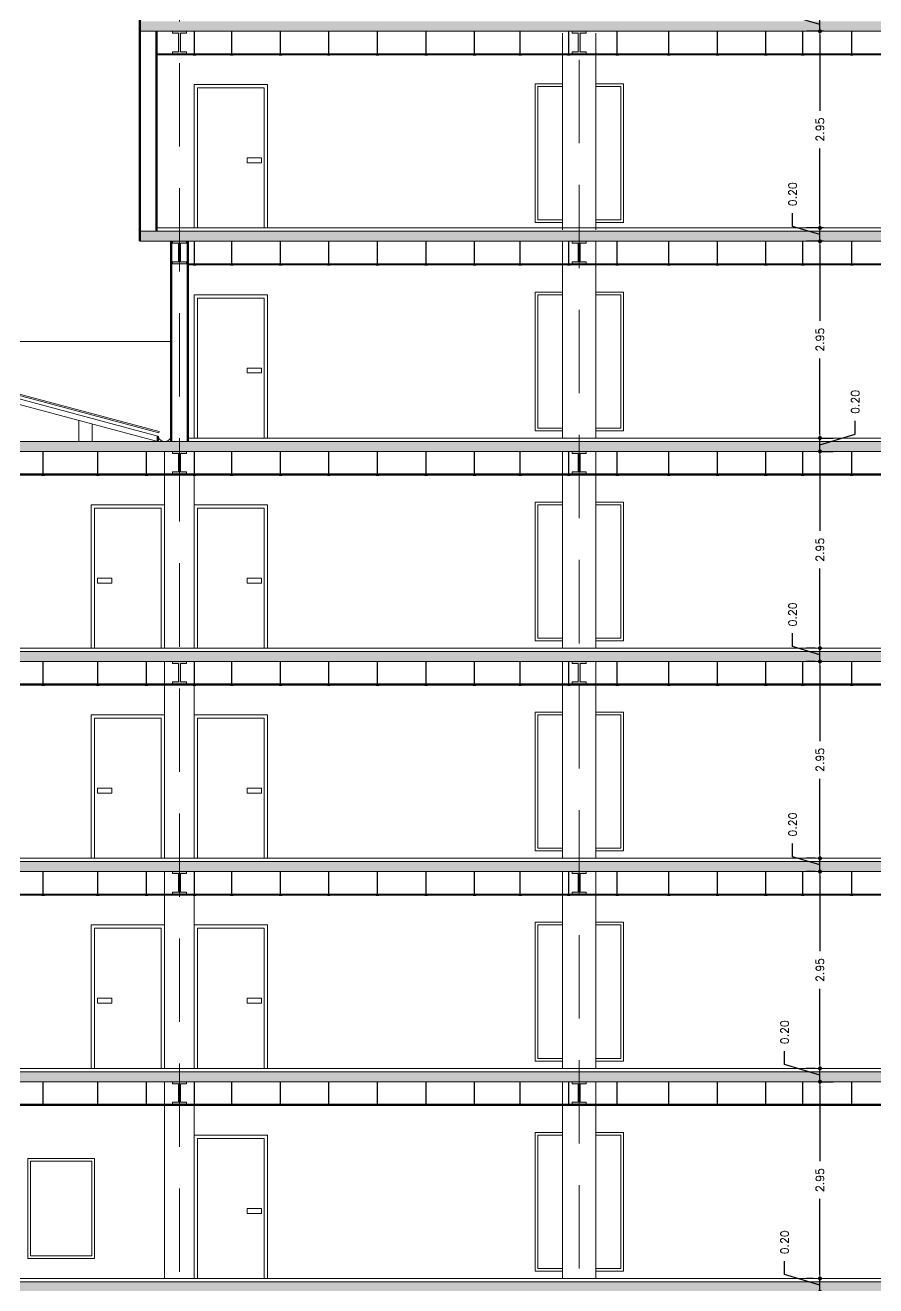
# Model space of a CAD drawing. Header units: millimetres. Extents: x 1135 to 1350, y 205 to 283.
# Drawn here: x 1184.68 to 1197.44, y 241.34 to 260.24 of the extents above; entities that cross this region are included whole.
import ezdxf

# ---------------------------------------------------------------- set-up
doc = ezdxf.new("R2010")
doc.units = ezdxf.units.MM
doc.header["$LTSCALE"] = 10
doc.header["$PDMODE"] = 1
doc.linetypes.add('DASHED2', pattern=[0.375, 0.25, -0.125])
doc.layers.get('0').update_dxf_attribs({"color": 90})
doc.layers.add('CIEL', color=8, linetype='Continuous')
doc.layers.add('FONDO', color=8, linetype='Continuous')
for name, color, linetype, lineweight in [('cinza 03', 252, 'Continuous', 13), ('COTA', 90, 'Continuous', 9), ('HACHT', 90, 'Continuous', 9), ('linha estutura', 252, 'Continuous', 13), ('PAREDES 2', 50, 'Continuous', 50), ('pn 02', 16, 'Continuous', 20), ('PN-01', 90, 'Continuous', 13)]:
    doc.layers.add(name, color=color, linetype=linetype, lineweight=lineweight)
doc.styles.get("Standard").update_dxf_attribs({"font": 'simplex.shx'})
doc.dimstyles.new('1-100', dxfattribs={"dimtxt": 0.12, "dimasz": 0.06, "dimexe": 0.2, "dimexo": 0.1, "dimgap": 0.1, "dimtad": 0, "dimzin": 0, "dimdsep": 46, "dimtxsty": 'Standard', "dimblk": 'DOT', "dimcen": 0.09, "dimclrd": 90, "dimclre": 90, "dimclrt": 16, "dimadec": 0, "dimazin": 0, "dimtfac": 1, "dimtofl": 0, "dimtmove": 0, "dimatfit": 3, "dimldrblk": 'DOT', "dimfxl": 0, "dimtolj": 1, "dimtzin": 0, "dimarcsym": 0})

# ---------------------------------------------------------------- blocks, each defined once
blk = doc.blocks.new('_DOT')
at = {"color": 0, "linetype": 'ByBlock'}
blk.add_line((-0.5, 0), (-1, 0), dxfattribs=at)
at = {"color": 0, "linetype": 'ByBlock', "const_width": 0.5}
blk.add_lwpolyline([(-0.25, 0, 1), (0.25, 0, 1)], format="xyb", close=True, dxfattribs=at)
blk = doc.blocks.new('*D38')
at = {"layer": 'COTA', "color": 90, "lineweight": -2}
for p, q in [((1196.074, 241.509), (1196.074, 241.709)), ((1196.604, 241.51), (1196.604, 241.57)), ((1196.604, 241.35), (1196.074, 241.509)), ((1196.504, 241.45), (1196.404, 241.45)), ((1196.604, 241.25), (1196.604, 241.45)), ((1196.504, 241.25), (1196.404, 241.25)), ((1196.604, 241.19), (1196.604, 241.13))]:
    blk.add_line(p, q, dxfattribs=at)
at = {"layer": 'Defpoints', "color": 0}
for p in [(1196.604, 241.45), (1196.604, 241.45), (1196.604, 241.25)]:
    blk.add_point(p, dxfattribs=at)
at = {"layer": 'COTA', "color": 90, "lineweight": -2, "xscale": 0.06, "yscale": 0.06, "zscale": 0.06}
for p, rotation in [((1196.604, 241.45), 270), ((1196.604, 241.25), 90)]:
    blk.add_blockref('_DOT', p, dxfattribs=dict(at, rotation=rotation))
at = {"layer": 'COTA', "color": 16, "insert": (1196.074, 241.992), "char_height": 0.12, "attachment_point": 5, "rotation": 90}
blk.add_mtext('\\A1;0.20', dxfattribs=at)
blk = doc.blocks.new('*D39')
at = {"layer": 'COTA', "color": 90, "lineweight": -2}
for p, q in [((1196.62, 244.4), (1196.804, 244.4)), ((1196.604, 244.34), (1196.604, 243.208)), ((1196.604, 241.51), (1196.604, 242.642)), ((1196.504, 241.45), (1196.404, 241.45))]:
    blk.add_line(p, q, dxfattribs=at)
at = {"layer": 'Defpoints', "color": 0}
for p in [(1196.52, 244.4), (1196.604, 244.4), (1196.604, 241.45)]:
    blk.add_point(p, dxfattribs=at)
at = {"layer": 'COTA', "color": 90, "lineweight": -2, "xscale": 0.06, "yscale": 0.06, "zscale": 0.06}
for p, rotation in [((1196.604, 244.4), 90), ((1196.604, 241.45), 270)]:
    blk.add_blockref('_DOT', p, dxfattribs=dict(at, rotation=rotation))
at = {"layer": 'COTA', "color": 16, "insert": (1196.604, 242.925), "char_height": 0.12, "attachment_point": 5, "rotation": 90}
blk.add_mtext('\\A1;2.95', dxfattribs=at)
blk = doc.blocks.new('*D40')
at = {"layer": 'COTA', "color": 90, "lineweight": -2}
for p, q in [((1196.074, 244.659), (1196.074, 244.859)), ((1196.604, 244.5), (1196.074, 244.659)), ((1196.532, 244.6), (1196.404, 244.6)), ((1196.604, 244.66), (1196.604, 244.72)), ((1196.604, 244.4), (1196.604, 244.6)), ((1196.62, 244.4), (1196.804, 244.4)), ((1196.604, 244.34), (1196.604, 244.28))]:
    blk.add_line(p, q, dxfattribs=at)
at = {"layer": 'Defpoints', "color": 0}
for p in [(1196.604, 244.6), (1196.632, 244.6), (1196.52, 244.4)]:
    blk.add_point(p, dxfattribs=at)
at = {"layer": 'COTA', "color": 90, "lineweight": -2, "xscale": 0.06, "yscale": 0.06, "zscale": 0.06}
for p, rotation in [((1196.604, 244.6), 270), ((1196.604, 244.4), 90)]:
    blk.add_blockref('_DOT', p, dxfattribs=dict(at, rotation=rotation))
at = {"layer": 'COTA', "color": 16, "insert": (1196.074, 245.142), "char_height": 0.12, "attachment_point": 5, "rotation": 90}
blk.add_mtext('\\A1;0.20', dxfattribs=at)
blk = doc.blocks.new('*D41')
at = {"layer": 'COTA', "color": 90, "lineweight": -2}
for p, q in [((1196.532, 247.55), (1196.404, 247.55)), ((1196.604, 247.49), (1196.604, 246.358)), ((1196.604, 244.66), (1196.604, 245.792)), ((1196.532, 244.6), (1196.404, 244.6))]:
    blk.add_line(p, q, dxfattribs=at)
at = {"layer": 'Defpoints', "color": 0}
for p in [(1196.604, 247.55), (1196.632, 247.55), (1196.632, 244.6)]:
    blk.add_point(p, dxfattribs=at)
at = {"layer": 'COTA', "color": 90, "lineweight": -2, "xscale": 0.06, "yscale": 0.06, "zscale": 0.06}
for p, rotation in [((1196.604, 247.55), 90), ((1196.604, 244.6), 270)]:
    blk.add_blockref('_DOT', p, dxfattribs=dict(at, rotation=rotation))
at = {"layer": 'COTA', "color": 16, "insert": (1196.604, 246.075), "char_height": 0.12, "attachment_point": 5, "rotation": 90}
blk.add_mtext('\\A1;2.95', dxfattribs=at)
blk = doc.blocks.new('*D42')
at = {"layer": 'COTA', "color": 90, "lineweight": -2}
for p, q in [((1196.194, 247.773), (1196.194, 247.973)), ((1196.604, 247.81), (1196.604, 247.87)), ((1196.604, 247.65), (1196.194, 247.773)), ((1196.532, 247.75), (1196.404, 247.75)), ((1196.604, 247.55), (1196.604, 247.75)), ((1196.532, 247.55), (1196.404, 247.55)), ((1196.604, 247.49), (1196.604, 247.43))]:
    blk.add_line(p, q, dxfattribs=at)
at = {"layer": 'Defpoints', "color": 0}
for p in [(1196.604, 247.75), (1196.632, 247.75), (1196.632, 247.55)]:
    blk.add_point(p, dxfattribs=at)
at = {"layer": 'COTA', "color": 90, "lineweight": -2, "xscale": 0.06, "yscale": 0.06, "zscale": 0.06}
for p, rotation in [((1196.604, 247.75), 270), ((1196.604, 247.55), 90)]:
    blk.add_blockref('_DOT', p, dxfattribs=dict(at, rotation=rotation))
at = {"layer": 'COTA', "color": 16, "insert": (1196.194, 248.256), "char_height": 0.12, "attachment_point": 5, "rotation": 90}
blk.add_mtext('\\A1;0.20', dxfattribs=at)
blk = doc.blocks.new('*D43')
at = {"layer": 'COTA', "color": 90, "lineweight": -2}
for p, q in [((1196.532, 250.7), (1196.404, 250.7)), ((1196.604, 250.64), (1196.604, 249.508)), ((1196.604, 247.81), (1196.604, 248.942)), ((1196.532, 247.75), (1196.404, 247.75))]:
    blk.add_line(p, q, dxfattribs=at)
at = {"layer": 'Defpoints', "color": 0}
for p in [(1196.604, 250.7), (1196.632, 250.7), (1196.632, 247.75)]:
    blk.add_point(p, dxfattribs=at)
at = {"layer": 'COTA', "color": 90, "lineweight": -2, "xscale": 0.06, "yscale": 0.06, "zscale": 0.06}
for p, rotation in [((1196.604, 250.7), 90), ((1196.604, 247.75), 270)]:
    blk.add_blockref('_DOT', p, dxfattribs=dict(at, rotation=rotation))
at = {"layer": 'COTA', "color": 16, "insert": (1196.604, 249.225), "char_height": 0.12, "attachment_point": 5, "rotation": 90}
blk.add_mtext('\\A1;2.95', dxfattribs=at)
blk = doc.blocks.new('*D44')
at = {"layer": 'COTA', "color": 90, "lineweight": -2}
for p, q in [((1196.194, 250.923), (1196.194, 251.123)), ((1196.604, 250.96), (1196.604, 251.02)), ((1196.604, 250.8), (1196.194, 250.923)), ((1196.532, 250.9), (1196.404, 250.9)), ((1196.604, 250.7), (1196.604, 250.9)), ((1196.532, 250.7), (1196.404, 250.7)), ((1196.604, 250.64), (1196.604, 250.58))]:
    blk.add_line(p, q, dxfattribs=at)
at = {"layer": 'Defpoints', "color": 0}
for p in [(1196.604, 250.9), (1196.632, 250.9), (1196.632, 250.7)]:
    blk.add_point(p, dxfattribs=at)
at = {"layer": 'COTA', "color": 90, "lineweight": -2, "xscale": 0.06, "yscale": 0.06, "zscale": 0.06}
for p, rotation in [((1196.604, 250.9), 270), ((1196.604, 250.7), 90)]:
    blk.add_blockref('_DOT', p, dxfattribs=dict(at, rotation=rotation))
at = {"layer": 'COTA', "color": 16, "insert": (1196.194, 251.406), "char_height": 0.12, "attachment_point": 5, "rotation": 90}
blk.add_mtext('\\A1;0.20', dxfattribs=at)
blk = doc.blocks.new('*D45')
at = {"layer": 'COTA', "color": 90, "lineweight": -2}
for p, q in [((1196.626, 253.85), (1196.804, 253.85)), ((1196.604, 253.79), (1196.604, 252.658)), ((1196.604, 250.96), (1196.604, 252.092)), ((1196.532, 250.9), (1196.404, 250.9))]:
    blk.add_line(p, q, dxfattribs=at)
at = {"layer": 'Defpoints', "color": 0}
for p in [(1196.526, 253.85), (1196.604, 253.85), (1196.632, 250.9)]:
    blk.add_point(p, dxfattribs=at)
at = {"layer": 'COTA', "color": 90, "lineweight": -2, "xscale": 0.06, "yscale": 0.06, "zscale": 0.06}
for p, rotation in [((1196.604, 253.85), 90), ((1196.604, 250.9), 270)]:
    blk.add_blockref('_DOT', p, dxfattribs=dict(at, rotation=rotation))
at = {"layer": 'COTA', "color": 16, "insert": (1196.604, 252.375), "char_height": 0.12, "attachment_point": 5, "rotation": 90}
blk.add_mtext('\\A1;2.95', dxfattribs=at)
blk = doc.blocks.new('*D46')
at = {"layer": 'COTA', "color": 90, "lineweight": -2}
for p, q in [((1197.134, 254.109), (1197.134, 254.309)), ((1196.604, 254.11), (1196.604, 254.17)), ((1196.604, 253.95), (1197.134, 254.109)), ((1196.604, 253.85), (1196.604, 254.05)), ((1196.626, 254.05), (1196.804, 254.05)), ((1196.626, 253.85), (1196.804, 253.85)), ((1196.604, 253.79), (1196.604, 253.73))]:
    blk.add_line(p, q, dxfattribs=at)
at = {"layer": 'Defpoints', "color": 0}
for p in [(1196.526, 254.05), (1196.604, 254.05), (1196.526, 253.85)]:
    blk.add_point(p, dxfattribs=at)
at = {"layer": 'COTA', "color": 90, "lineweight": -2, "xscale": 0.06, "yscale": 0.06, "zscale": 0.06}
for p, rotation in [((1196.604, 254.05), 270), ((1196.604, 253.85), 90)]:
    blk.add_blockref('_DOT', p, dxfattribs=dict(at, rotation=rotation))
at = {"layer": 'COTA', "color": 16, "insert": (1197.134, 254.592), "char_height": 0.12, "attachment_point": 5, "rotation": 90}
blk.add_mtext('\\A1;0.20', dxfattribs=at)
blk = doc.blocks.new('*D47')
at = {"layer": 'COTA', "color": 90, "lineweight": -2}
for p, q in [((1196.658, 257), (1196.404, 257)), ((1196.604, 256.94), (1196.604, 255.808)), ((1196.604, 254.11), (1196.604, 255.242)), ((1196.626, 254.05), (1196.804, 254.05))]:
    blk.add_line(p, q, dxfattribs=at)
at = {"layer": 'Defpoints', "color": 0}
for p in [(1196.604, 257), (1196.758, 257), (1196.526, 254.05)]:
    blk.add_point(p, dxfattribs=at)
at = {"layer": 'COTA', "color": 90, "lineweight": -2, "xscale": 0.06, "yscale": 0.06, "zscale": 0.06}
for p, rotation in [((1196.604, 257), 90), ((1196.604, 254.05), 270)]:
    blk.add_blockref('_DOT', p, dxfattribs=dict(at, rotation=rotation))
at = {"layer": 'COTA', "color": 16, "insert": (1196.604, 255.525), "char_height": 0.12, "attachment_point": 5, "rotation": 90}
blk.add_mtext('\\A1;2.95', dxfattribs=at)
blk = doc.blocks.new('*D48')
at = {"layer": 'COTA', "color": 90, "lineweight": -2}
for p, q in [((1196.194, 257.223), (1196.194, 257.423)), ((1196.604, 257.26), (1196.604, 257.32)), ((1196.604, 257.1), (1196.194, 257.223)), ((1196.658, 257.2), (1196.404, 257.2)), ((1196.604, 257), (1196.604, 257.2)), ((1196.658, 257), (1196.404, 257)), ((1196.604, 256.94), (1196.604, 256.88))]:
    blk.add_line(p, q, dxfattribs=at)
at = {"layer": 'Defpoints', "color": 0}
for p in [(1196.604, 257.2), (1196.758, 257.2), (1196.758, 257)]:
    blk.add_point(p, dxfattribs=at)
at = {"layer": 'COTA', "color": 90, "lineweight": -2, "xscale": 0.06, "yscale": 0.06, "zscale": 0.06}
for p, rotation in [((1196.604, 257.2), 270), ((1196.604, 257), 90)]:
    blk.add_blockref('_DOT', p, dxfattribs=dict(at, rotation=rotation))
at = {"layer": 'COTA', "color": 16, "insert": (1196.194, 257.706), "char_height": 0.12, "attachment_point": 5, "rotation": 90}
blk.add_mtext('\\A1;0.20', dxfattribs=at)
blk = doc.blocks.new('*D49')
at = {"layer": 'COTA', "color": 90, "lineweight": -2}
for p, q in [((1196.658, 260.15), (1196.404, 260.15)), ((1196.604, 260.09), (1196.604, 258.958)), ((1196.604, 257.26), (1196.604, 258.392)), ((1196.658, 257.2), (1196.404, 257.2))]:
    blk.add_line(p, q, dxfattribs=at)
at = {"layer": 'Defpoints', "color": 0}
for p in [(1196.604, 260.15), (1196.758, 260.15), (1196.758, 257.2)]:
    blk.add_point(p, dxfattribs=at)
at = {"layer": 'COTA', "color": 90, "lineweight": -2, "xscale": 0.06, "yscale": 0.06, "zscale": 0.06}
for p, rotation in [((1196.604, 260.15), 90), ((1196.604, 257.2), 270)]:
    blk.add_blockref('_DOT', p, dxfattribs=dict(at, rotation=rotation))
at = {"layer": 'COTA', "color": 16, "insert": (1196.604, 258.675), "char_height": 0.12, "attachment_point": 5, "rotation": 90}
blk.add_mtext('\\A1;2.95', dxfattribs=at)
blk = doc.blocks.new('*D50')
at = {"layer": 'COTA', "color": 90, "lineweight": -2}
for p, q in [((1196.194, 260.373), (1196.194, 260.573)), ((1196.604, 260.41), (1196.604, 260.47)), ((1196.604, 260.25), (1196.194, 260.373)), ((1196.658, 260.35), (1196.404, 260.35)), ((1196.604, 260.15), (1196.604, 260.35)), ((1196.658, 260.15), (1196.404, 260.15)), ((1196.604, 260.09), (1196.604, 260.03))]:
    blk.add_line(p, q, dxfattribs=at)
at = {"layer": 'Defpoints', "color": 0}
for p in [(1196.604, 260.35), (1196.758, 260.35), (1196.758, 260.15)]:
    blk.add_point(p, dxfattribs=at)
at = {"layer": 'COTA', "color": 90, "lineweight": -2, "xscale": 0.06, "yscale": 0.06, "zscale": 0.06}
for p, rotation in [((1196.604, 260.35), 270), ((1196.604, 260.15), 90)]:
    blk.add_blockref('_DOT', p, dxfattribs=dict(at, rotation=rotation))
at = {"layer": 'COTA', "color": 16, "insert": (1196.194, 260.856), "char_height": 0.12, "attachment_point": 5, "rotation": 90}
blk.add_mtext('\\A1;0.20', dxfattribs=at)

msp = doc.modelspace()

# ---------------------------------------------------------------- hatches: boundary and pattern name
at = {"layer": 'HACHT'}
h = msp.add_hatch(color=256, dxfattribs=at)
h.paths.add_polyline_path([(1186.993, 260.3), (1186.399, 260.3), (1186.399, 260.15), (1186.993, 260.15)])
h.paths.add_polyline_path([(1192.993, 260.3), (1186.993, 260.3), (1186.993, 260.15), (1187.098, 260.15), (1192.993, 260.15)])
h.paths.add_polyline_path([(1198.993, 260.3), (1192.993, 260.3), (1192.993, 260.15), (1193.098, 260.15), (1198.993, 260.15)])
h.paths.add_polyline_path([(1204.993, 260.3), (1198.993, 260.3), (1198.993, 260.15), (1199.098, 260.15), (1204.993, 260.15)])
h.paths.add_polyline_path([(1210.993, 260.3), (1204.993, 260.3), (1204.993, 260.15), (1205.098, 260.15), (1210.993, 260.15)])
h.paths.add_polyline_path([(1214.468, 260.3), (1210.993, 260.3), (1210.993, 260.15), (1211.098, 260.15), (1214.468, 260.15)])
h = msp.add_hatch(color=256, dxfattribs=at)
h.paths.add_polyline_path([(1210.993, 257.15), (1204.993, 257.15), (1204.993, 257), (1205.098, 257), (1210.993, 257)])
h.paths.add_polyline_path([(1204.993, 257.15), (1198.993, 257.15), (1198.993, 257), (1199.098, 257), (1204.993, 257)])
h.paths.add_polyline_path([(1198.993, 257.15), (1192.993, 257.15), (1192.993, 257), (1193.098, 257), (1198.993, 257)])
h.paths.add_polyline_path([(1192.993, 257.15), (1186.993, 257.15), (1186.993, 257), (1187.098, 257), (1192.993, 257)])
h.paths.add_polyline_path([(1186.993, 257.15), (1186.399, 257.15), (1186.399, 257), (1186.993, 257)])
h = msp.add_hatch(color=256, dxfattribs=at)
h.paths.add_polyline_path([(1186.993, 250.85), (1180.993, 250.85), (1180.993, 250.7), (1181.098, 250.7), (1186.993, 250.7)])
h.paths.add_polyline_path([(1180.993, 250.85), (1178.248, 250.85), (1178.248, 250.7), (1180.993, 250.7)])
h.paths.add_polyline_path([(1192.993, 250.85), (1186.993, 250.85), (1186.993, 250.7), (1187.098, 250.7), (1192.993, 250.7)])
h.paths.add_polyline_path([(1198.993, 250.85), (1192.993, 250.85), (1192.993, 250.7), (1193.098, 250.7), (1198.993, 250.7)])
h.paths.add_polyline_path([(1204.993, 250.85), (1198.993, 250.85), (1198.993, 250.7), (1199.098, 250.7), (1204.993, 250.7)])
h.paths.add_polyline_path([(1210.993, 250.85), (1204.993, 250.85), (1204.993, 250.7), (1205.098, 250.7), (1210.993, 250.7)])
h.paths.add_polyline_path([(1178.248, 254), (1177.998, 254), (1177.998, 253.85), (1178.248, 253.85)])
h.paths.add_polyline_path([(1180.993, 254), (1178.357, 254, -0.048802), (1178.337, 254), (1178.248, 254), (1178.248, 253.85), (1180.993, 253.85)])
h.paths.add_polyline_path([(1186.993, 254), (1186.78, 254, -0.048802), (1186.76, 254), (1180.993, 254), (1180.993, 253.85), (1181.098, 253.85), (1186.993, 253.85)])
h.paths.add_polyline_path([(1192.993, 254), (1186.993, 254), (1186.993, 253.85), (1187.098, 253.85), (1192.993, 253.85)])
h.paths.add_polyline_path([(1198.993, 254), (1192.993, 254), (1192.993, 253.85), (1193.098, 253.85), (1198.993, 253.85)])
h.paths.add_polyline_path([(1204.993, 254), (1198.993, 254), (1198.993, 253.85), (1199.098, 253.85), (1204.993, 253.85)])
h.paths.add_polyline_path([(1210.993, 254), (1204.993, 254), (1204.993, 253.85), (1205.098, 253.85), (1210.993, 253.85)])
h.paths.add_polyline_path([(1213.748, 254), (1210.993, 254), (1210.993, 253.85), (1211.098, 253.85), (1213.748, 253.85)])
h.paths.add_polyline_path([(1213.998, 254), (1213.748, 254), (1213.748, 253.85), (1213.998, 253.85)])
h.paths.add_polyline_path([(1211.098, 250.85), (1210.993, 250.85), (1210.993, 250.7), (1211.098, 250.7)])
h = msp.add_hatch(color=256, dxfattribs=at)
h.paths.add_polyline_path([(1186.993, 247.7), (1180.993, 247.7), (1180.993, 247.55), (1181.098, 247.55), (1186.993, 247.55)])
h.paths.add_polyline_path([(1180.993, 247.7), (1178.248, 247.7), (1178.248, 247.55), (1180.993, 247.55)])
h = msp.add_hatch(color=256, dxfattribs=at)
h.paths.add_polyline_path([(1204.993, 247.7), (1198.993, 247.7), (1198.993, 247.55), (1199.098, 247.55), (1204.993, 247.55)])
h.paths.add_polyline_path([(1198.993, 247.7), (1192.993, 247.7), (1192.993, 247.55), (1193.098, 247.55), (1198.993, 247.55)])
h.paths.add_polyline_path([(1192.993, 247.7), (1186.993, 247.7), (1186.993, 247.55), (1187.098, 247.55), (1192.993, 247.55)])
h = msp.add_hatch(color=256, dxfattribs=at)
h.paths.add_polyline_path([(1214.468, 244.55), (1213.748, 244.55), (1213.748, 244.4), (1214.468, 244.4)])
h.paths.add_polyline_path([(1210.993, 244.55), (1204.993, 244.55), (1204.993, 244.4), (1205.098, 244.4), (1210.993, 244.4)])
h.paths.add_polyline_path([(1204.993, 244.55), (1198.993, 244.55), (1198.993, 244.4), (1199.098, 244.4), (1204.993, 244.4)])
h.paths.add_polyline_path([(1198.993, 244.55), (1192.993, 244.55), (1192.993, 244.4), (1193.098, 244.4), (1198.993, 244.4)])
h.paths.add_polyline_path([(1192.993, 244.55), (1186.993, 244.55), (1186.993, 244.4), (1187.098, 244.4), (1192.993, 244.4)])
h.paths.add_polyline_path([(1186.993, 244.55), (1180.993, 244.55), (1180.993, 244.4), (1181.098, 244.4), (1186.993, 244.4)])
h.paths.add_polyline_path([(1180.993, 244.55), (1178.248, 244.55), (1178.248, 244.4), (1180.993, 244.4)])
h.paths.add_polyline_path([(1211.098, 244.55), (1210.993, 244.55), (1210.993, 244.4), (1211.098, 244.4)])
h = msp.add_hatch(color=256, dxfattribs=at)
h.paths.add_polyline_path([(1192.993, 238.25), (1186.993, 238.25), (1186.993, 238.1), (1187.098, 238.1), (1192.993, 238.1)])
h.paths.add_polyline_path([(1186.993, 238.25), (1180.993, 238.25), (1180.993, 238.1), (1181.098, 238.1), (1186.993, 238.1)])
h.paths.add_polyline_path([(1180.993, 238.25), (1178.248, 238.25), (1178.248, 238.1), (1180.993, 238.1)])
h.paths.add_polyline_path([(1180.993, 241.4), (1178.248, 241.4), (1178.248, 241.25), (1180.993, 241.25)])
h.paths.add_polyline_path([(1186.993, 241.4), (1180.993, 241.4), (1180.993, 241.25), (1181.098, 241.25), (1186.993, 241.25)])
h.paths.add_polyline_path([(1192.993, 241.4), (1186.993, 241.4), (1186.993, 241.25), (1187.098, 241.25), (1192.993, 241.25)])
h.paths.add_polyline_path([(1198.993, 241.4), (1192.993, 241.4), (1192.993, 241.25), (1193.098, 241.25), (1198.993, 241.25)])
h.paths.add_polyline_path([(1204.993, 241.4), (1198.993, 241.4), (1198.993, 241.25), (1199.098, 241.25), (1204.993, 241.25)])
h.paths.add_polyline_path([(1210.993, 241.4), (1204.993, 241.4), (1204.993, 241.25), (1205.098, 241.25), (1210.993, 241.25)])
h.paths.add_polyline_path([(1213.748, 241.4), (1210.993, 241.4), (1210.993, 241.25), (1211.098, 241.25), (1213.748, 241.25)])
h.paths.add_polyline_path([(1213.998, 241.4), (1213.748, 241.4), (1213.748, 241.25), (1213.998, 241.25)])
h.paths.add_polyline_path([(1198.993, 238.25), (1192.993, 238.25), (1192.993, 238.1), (1193.098, 238.1), (1198.993, 238.1)])
h.paths.add_polyline_path([(1204.993, 238.25), (1198.993, 238.25), (1198.993, 238.1), (1199.098, 238.1), (1204.993, 238.1)])
h.paths.add_polyline_path([(1210.993, 238.25), (1204.993, 238.25), (1204.993, 238.1), (1205.098, 238.1), (1210.993, 238.1)])
h.paths.add_polyline_path([(1211.098, 238.25), (1210.993, 238.25), (1210.993, 238.1), (1211.098, 238.1)])
at = {"layer": 'pn 02'}
for points in [[(1187.098, 259.843), (1187.098, 259.813), (1186.888, 259.813), (1186.888, 259.843), (1186.978, 259.843), (1186.978, 260.12), (1186.888, 260.12), (1186.888, 260.15), (1187.098, 260.15), (1187.098, 260.12), (1187.008, 260.12), (1187.008, 259.843)], [(1193.098, 259.843), (1193.098, 259.813), (1192.888, 259.813), (1192.888, 259.843), (1192.978, 259.843), (1192.978, 260.12), (1192.888, 260.12), (1192.888, 260.15), (1193.098, 260.15), (1193.098, 260.12), (1193.008, 260.12), (1193.008, 259.843)], [(1187.098, 256.693), (1187.098, 256.663), (1186.888, 256.663), (1186.888, 256.693), (1186.978, 256.693), (1186.978, 256.97), (1186.888, 256.97), (1186.888, 257), (1187.098, 257), (1187.098, 256.97), (1187.008, 256.97), (1187.008, 256.693)], [(1193.098, 256.693), (1193.098, 256.663), (1192.888, 256.663), (1192.888, 256.693), (1192.978, 256.693), (1192.978, 256.97), (1192.888, 256.97), (1192.888, 257), (1193.098, 257), (1193.098, 256.97), (1193.008, 256.97), (1193.008, 256.693)], [(1187.098, 253.543), (1187.098, 253.513), (1186.888, 253.513), (1186.888, 253.543), (1186.978, 253.543), (1186.978, 253.82), (1186.888, 253.82), (1186.888, 253.85), (1187.098, 253.85), (1187.098, 253.82), (1187.008, 253.82), (1187.008, 253.543)], [(1193.098, 253.543), (1193.098, 253.513), (1192.888, 253.513), (1192.888, 253.543), (1192.978, 253.543), (1192.978, 253.82), (1192.888, 253.82), (1192.888, 253.85), (1193.098, 253.85), (1193.098, 253.82), (1193.008, 253.82), (1193.008, 253.543)], [(1187.098, 250.393), (1187.098, 250.363), (1186.888, 250.363), (1186.888, 250.393), (1186.978, 250.393), (1186.978, 250.67), (1186.888, 250.67), (1186.888, 250.7), (1187.098, 250.7), (1187.098, 250.67), (1187.008, 250.67), (1187.008, 250.393)], [(1193.098, 250.393), (1193.098, 250.363), (1192.888, 250.363), (1192.888, 250.393), (1192.978, 250.393), (1192.978, 250.67), (1192.888, 250.67), (1192.888, 250.7), (1193.098, 250.7), (1193.098, 250.67), (1193.008, 250.67), (1193.008, 250.393)], [(1187.098, 247.243), (1187.098, 247.213), (1186.888, 247.213), (1186.888, 247.243), (1186.978, 247.243), (1186.978, 247.52), (1186.888, 247.52), (1186.888, 247.55), (1187.098, 247.55), (1187.098, 247.52), (1187.008, 247.52), (1187.008, 247.243)], [(1193.098, 247.243), (1193.098, 247.213), (1192.888, 247.213), (1192.888, 247.243), (1192.978, 247.243), (1192.978, 247.52), (1192.888, 247.52), (1192.888, 247.55), (1193.098, 247.55), (1193.098, 247.52), (1193.008, 247.52), (1193.008, 247.243)], [(1187.098, 244.093), (1187.098, 244.063), (1186.888, 244.063), (1186.888, 244.093), (1186.978, 244.093), (1186.978, 244.37), (1186.888, 244.37), (1186.888, 244.4), (1187.098, 244.4), (1187.098, 244.37), (1187.008, 244.37), (1187.008, 244.093)], [(1193.098, 244.093), (1193.098, 244.063), (1192.888, 244.063), (1192.888, 244.093), (1192.978, 244.093), (1192.978, 244.37), (1192.888, 244.37), (1192.888, 244.4), (1193.098, 244.4), (1193.098, 244.37), (1193.008, 244.37), (1193.008, 244.093)]]:
    msp.add_hatch(color=256, dxfattribs=at).paths.add_polyline_path(points)

# ---------------------------------------------------------------- linework, layer by layer
at = {"layer": 'CIEL'}
for p, q in [((1186.649, 259.813), (1208.123, 259.813)), ((1186.649, 259.8), (1208.123, 259.8)), ((1187.2, 259.796), (1187.24, 259.796)), ((1187.758, 259.796), (1187.797, 259.796)), ((1188.489, 259.796), (1188.529, 259.796)), ((1189.212, 259.796), (1189.251, 259.796)), ((1189.944, 259.796), (1189.984, 259.796)), ((1190.676, 259.796), (1190.715, 259.796)), ((1191.398, 259.796), (1191.438, 259.796)), ((1192.086, 259.796), (1192.126, 259.796)), ((1192.818, 259.796), (1192.858, 259.796)), ((1193.541, 259.796), (1193.58, 259.796)), ((1194.316, 259.796), (1194.356, 259.796)), ((1195.048, 259.796), (1195.088, 259.796)), ((1195.771, 259.796), (1195.81, 259.796)), ((1196.328, 259.796), (1196.368, 259.796)), ((1197.06, 259.796), (1197.099, 259.796)), ((1187.118, 256.663), (1208.123, 256.663)), ((1187.118, 256.65), (1208.123, 256.65)), ((1187.2, 256.646), (1187.24, 256.646)), ((1187.758, 256.646), (1187.797, 256.646)), ((1188.489, 256.646), (1188.529, 256.646)), ((1189.212, 256.646), (1189.251, 256.646)), ((1189.944, 256.646), (1189.984, 256.646)), ((1190.676, 256.646), (1190.715, 256.646)), ((1191.398, 256.646), (1191.438, 256.646)), ((1192.086, 256.646), (1192.126, 256.646)), ((1192.818, 256.646), (1192.858, 256.646)), ((1193.541, 256.646), (1193.58, 256.646)), ((1194.316, 256.646), (1194.356, 256.646)), ((1195.048, 256.646), (1195.088, 256.646)), ((1195.771, 256.646), (1195.81, 256.646)), ((1196.328, 256.646), (1196.368, 256.646)), ((1197.06, 256.646), (1197.099, 256.646)), ((1184.418, 253.513), (1208.123, 253.513)), ((1184.418, 253.5), (1208.123, 253.5)), ((1184.927, 253.496), (1184.966, 253.496)), ((1185.746, 253.496), (1185.786, 253.496)), ((1186.478, 253.496), (1186.518, 253.496)), ((1187.2, 253.496), (1187.24, 253.496)), ((1187.758, 253.496), (1187.797, 253.496)), ((1188.489, 253.496), (1188.529, 253.496)), ((1189.212, 253.496), (1189.251, 253.496)), ((1189.944, 253.496), (1189.984, 253.496)), ((1190.676, 253.496), (1190.715, 253.496)), ((1191.398, 253.496), (1191.438, 253.496)), ((1192.086, 253.496), (1192.126, 253.496)), ((1192.818, 253.496), (1192.858, 253.496)), ((1193.541, 253.496), (1193.58, 253.496)), ((1194.316, 253.496), (1194.356, 253.496)), ((1195.048, 253.496), (1195.088, 253.496)), ((1195.771, 253.496), (1195.81, 253.496)), ((1196.328, 253.496), (1196.368, 253.496)), ((1197.06, 253.496), (1197.099, 253.496)), ((1184.418, 250.363), (1208.123, 250.363)), ((1184.418, 250.35), (1208.123, 250.35)), ((1184.927, 250.346), (1184.966, 250.346)), ((1185.746, 250.346), (1185.786, 250.346)), ((1186.478, 250.346), (1186.518, 250.346)), ((1187.2, 250.346), (1187.24, 250.346)), ((1187.758, 250.346), (1187.797, 250.346)), ((1188.489, 250.346), (1188.529, 250.346)), ((1189.212, 250.346), (1189.251, 250.346)), ((1189.944, 250.346), (1189.984, 250.346)), ((1190.676, 250.346), (1190.715, 250.346)), ((1191.398, 250.346), (1191.438, 250.346)), ((1192.086, 250.346), (1192.126, 250.346)), ((1192.818, 250.346), (1192.858, 250.346)), ((1193.541, 250.346), (1193.58, 250.346)), ((1194.316, 250.346), (1194.356, 250.346)), ((1195.048, 250.346), (1195.088, 250.346)), ((1195.771, 250.346), (1195.81, 250.346)), ((1196.328, 250.346), (1196.368, 250.346)), ((1197.06, 250.346), (1197.099, 250.346)), ((1184.418, 247.213), (1208.123, 247.213)), ((1184.418, 247.2), (1208.123, 247.2)), ((1184.927, 247.196), (1184.966, 247.196)), ((1185.746, 247.196), (1185.786, 247.196)), ((1186.478, 247.196), (1186.518, 247.196)), ((1187.2, 247.196), (1187.24, 247.196)), ((1187.758, 247.196), (1187.797, 247.196)), ((1188.489, 247.196), (1188.529, 247.196)), ((1189.212, 247.196), (1189.251, 247.196)), ((1189.944, 247.196), (1189.984, 247.196)), ((1190.676, 247.196), (1190.715, 247.196)), ((1191.398, 247.196), (1191.438, 247.196)), ((1192.086, 247.196), (1192.126, 247.196)), ((1192.818, 247.196), (1192.858, 247.196)), ((1193.541, 247.196), (1193.58, 247.196)), ((1194.316, 247.196), (1194.356, 247.196)), ((1195.048, 247.196), (1195.088, 247.196)), ((1195.771, 247.196), (1195.81, 247.196)), ((1196.328, 247.196), (1196.368, 247.196)), ((1197.06, 247.196), (1197.099, 247.196)), ((1184.418, 244.063), (1208.123, 244.063)), ((1184.418, 244.05), (1208.123, 244.05)), ((1184.927, 244.046), (1184.966, 244.046)), ((1185.746, 244.046), (1185.786, 244.046)), ((1186.478, 244.046), (1186.518, 244.046)), ((1187.2, 244.046), (1187.24, 244.046)), ((1187.758, 244.046), (1187.797, 244.046)), ((1188.489, 244.046), (1188.529, 244.046)), ((1189.212, 244.046), (1189.251, 244.046)), ((1189.944, 244.046), (1189.984, 244.046)), ((1190.676, 244.046), (1190.715, 244.046)), ((1191.398, 244.046), (1191.438, 244.046)), ((1192.086, 244.046), (1192.126, 244.046)), ((1192.818, 244.046), (1192.858, 244.046)), ((1193.541, 244.046), (1193.58, 244.046)), ((1194.316, 244.046), (1194.356, 244.046)), ((1195.048, 244.046), (1195.088, 244.046)), ((1195.771, 244.046), (1195.81, 244.046)), ((1196.328, 244.046), (1196.368, 244.046)), ((1197.06, 244.046), (1197.099, 244.046))]:
    msp.add_line(p, q, dxfattribs=at)
at = {"layer": 'cinza 03'}
for p, q in [((1192.743, 259.36), (1192.328, 259.36)), ((1192.328, 259.36), (1192.328, 257.28)), ((1192.368, 259.32), (1192.368, 257.32)), ((1192.743, 259.32), (1192.368, 259.32)), ((1192.743, 257.32), (1192.743, 259.32)), ((1193.243, 259.36), (1193.658, 259.36)), ((1193.243, 257.32), (1193.243, 259.32)), ((1193.243, 259.32), (1193.618, 259.32)), ((1193.618, 259.32), (1193.618, 257.32)), ((1193.658, 259.36), (1193.658, 257.28)), ((1192.743, 257.28), (1192.328, 257.28)), ((1192.743, 257.32), (1192.368, 257.32)), ((1193.243, 257.32), (1193.618, 257.32)), ((1193.243, 257.28), (1193.658, 257.28)), ((1192.743, 256.24), (1192.328, 256.24)), ((1192.328, 256.24), (1192.328, 254.16)), ((1192.368, 256.2), (1192.368, 254.2)), ((1192.743, 256.2), (1192.368, 256.2)), ((1192.743, 254.2), (1192.743, 256.2)), ((1193.243, 256.24), (1193.658, 256.24)), ((1193.243, 254.2), (1193.243, 256.2)), ((1193.243, 256.2), (1193.618, 256.2)), ((1193.618, 256.2), (1193.618, 254.2)), ((1193.658, 256.24), (1193.658, 254.16)), ((1192.743, 254.16), (1192.328, 254.16)), ((1192.743, 254.2), (1192.368, 254.2)), ((1193.243, 254.2), (1193.618, 254.2)), ((1193.243, 254.16), (1193.658, 254.16)), ((1192.743, 253.09), (1192.328, 253.09)), ((1192.328, 253.09), (1192.328, 251.01)), ((1193.243, 253.09), (1193.658, 253.09)), ((1193.658, 253.09), (1193.658, 251.01)), ((1192.368, 253.05), (1192.368, 251.05)), ((1192.743, 253.05), (1192.368, 253.05)), ((1192.743, 251.05), (1192.743, 253.05)), ((1193.243, 251.05), (1193.243, 253.05)), ((1193.243, 253.05), (1193.618, 253.05)), ((1193.618, 253.05), (1193.618, 251.05)), ((1192.743, 251.01), (1192.328, 251.01)), ((1192.743, 251.05), (1192.368, 251.05)), ((1193.243, 251.05), (1193.618, 251.05)), ((1193.243, 251.01), (1193.658, 251.01)), ((1192.743, 249.94), (1192.328, 249.94)), ((1192.328, 249.94), (1192.328, 247.86)), ((1192.368, 249.9), (1192.368, 247.9)), ((1192.743, 249.9), (1192.368, 249.9)), ((1192.743, 247.9), (1192.743, 249.9)), ((1193.243, 249.94), (1193.658, 249.94)), ((1193.243, 247.9), (1193.243, 249.9)), ((1193.243, 249.9), (1193.618, 249.9)), ((1193.618, 249.9), (1193.618, 247.9)), ((1193.658, 249.94), (1193.658, 247.86)), ((1192.743, 247.86), (1192.328, 247.86)), ((1192.743, 247.9), (1192.368, 247.9)), ((1193.243, 247.9), (1193.618, 247.9)), ((1193.243, 247.86), (1193.658, 247.86)), ((1192.743, 246.79), (1192.328, 246.79)), ((1192.328, 246.79), (1192.328, 244.71)), ((1192.368, 246.75), (1192.368, 244.75)), ((1192.743, 246.75), (1192.368, 246.75)), ((1192.743, 244.75), (1192.743, 246.75)), ((1193.243, 246.79), (1193.658, 246.79)), ((1193.243, 244.75), (1193.243, 246.75)), ((1193.243, 246.75), (1193.618, 246.75)), ((1193.618, 246.75), (1193.618, 244.75)), ((1193.658, 246.79), (1193.658, 244.71)), ((1192.743, 244.71), (1192.328, 244.71)), ((1192.743, 244.75), (1192.368, 244.75)), ((1193.243, 244.75), (1193.618, 244.75)), ((1193.243, 244.71), (1193.658, 244.71)), ((1192.743, 243.64), (1192.328, 243.64)), ((1192.328, 243.64), (1192.328, 241.56)), ((1193.243, 243.64), (1193.658, 243.64)), ((1193.658, 243.64), (1193.658, 241.56)), ((1192.368, 243.6), (1192.368, 241.6)), ((1192.743, 243.6), (1192.368, 243.6)), ((1192.743, 241.6), (1192.743, 243.6)), ((1193.243, 241.6), (1193.243, 243.6)), ((1193.243, 243.6), (1193.618, 243.6)), ((1193.618, 243.6), (1193.618, 241.6)), ((1192.743, 241.56), (1192.328, 241.56)), ((1192.743, 241.6), (1192.368, 241.6)), ((1193.243, 241.6), (1193.618, 241.6)), ((1193.243, 241.56), (1193.658, 241.56))]:
    msp.add_line(p, q, dxfattribs=at)
at = {"layer": 'FONDO'}
for p, q in [((1187.22, 259.796), (1187.22, 260.15)), ((1187.777, 259.796), (1187.777, 260.15)), ((1188.509, 259.796), (1188.509, 260.15)), ((1189.232, 259.796), (1189.232, 260.15)), ((1189.964, 259.796), (1189.964, 260.15)), ((1190.696, 259.796), (1190.696, 260.15)), ((1191.418, 259.796), (1191.418, 260.15)), ((1192.106, 259.796), (1192.106, 260.15)), ((1192.838, 259.796), (1192.838, 260.15)), ((1193.56, 259.796), (1193.56, 260.15)), ((1194.336, 259.796), (1194.336, 260.15)), ((1195.068, 259.796), (1195.068, 260.15)), ((1195.79, 259.796), (1195.79, 260.15)), ((1196.348, 259.796), (1196.348, 260.15)), ((1197.08, 259.796), (1197.08, 260.15)), ((1187.22, 256.646), (1187.22, 257)), ((1187.777, 256.646), (1187.777, 257)), ((1188.509, 256.646), (1188.509, 257)), ((1189.232, 256.646), (1189.232, 257)), ((1189.964, 256.646), (1189.964, 257)), ((1190.696, 256.646), (1190.696, 257)), ((1191.418, 256.646), (1191.418, 257)), ((1192.106, 256.646), (1192.106, 257)), ((1192.838, 256.646), (1192.838, 257)), ((1193.56, 256.646), (1193.56, 257)), ((1194.336, 256.646), (1194.336, 257)), ((1195.068, 256.646), (1195.068, 257)), ((1195.79, 256.646), (1195.79, 257)), ((1196.348, 256.646), (1196.348, 257)), ((1197.08, 256.646), (1197.08, 257)), ((1184.946, 253.496), (1184.946, 253.85)), ((1185.766, 253.496), (1185.766, 253.85)), ((1186.498, 253.496), (1186.498, 253.85)), ((1187.22, 253.496), (1187.22, 253.85)), ((1187.777, 253.496), (1187.777, 253.85)), ((1188.509, 253.496), (1188.509, 253.85)), ((1189.232, 253.496), (1189.232, 253.85)), ((1189.964, 253.496), (1189.964, 253.85)), ((1190.696, 253.496), (1190.696, 253.85)), ((1191.418, 253.496), (1191.418, 253.85)), ((1192.106, 253.496), (1192.106, 253.85)), ((1192.838, 253.496), (1192.838, 253.85)), ((1193.56, 253.496), (1193.56, 253.85)), ((1194.336, 253.496), (1194.336, 253.85)), ((1195.068, 253.496), (1195.068, 253.85)), ((1195.79, 253.496), (1195.79, 253.85)), ((1196.348, 253.496), (1196.348, 253.85)), ((1197.08, 253.496), (1197.08, 253.85)), ((1184.946, 250.346), (1184.946, 250.7)), ((1185.766, 250.346), (1185.766, 250.7)), ((1186.498, 250.346), (1186.498, 250.7)), ((1187.22, 250.346), (1187.22, 250.7)), ((1187.777, 250.346), (1187.777, 250.7)), ((1188.509, 250.346), (1188.509, 250.7)), ((1189.232, 250.346), (1189.232, 250.7)), ((1189.964, 250.346), (1189.964, 250.7)), ((1190.696, 250.346), (1190.696, 250.7)), ((1191.418, 250.346), (1191.418, 250.7)), ((1192.106, 250.346), (1192.106, 250.7)), ((1192.838, 250.346), (1192.838, 250.7)), ((1193.56, 250.346), (1193.56, 250.7)), ((1194.336, 250.346), (1194.336, 250.7)), ((1195.068, 250.346), (1195.068, 250.7)), ((1195.79, 250.346), (1195.79, 250.7)), ((1196.348, 250.346), (1196.348, 250.7)), ((1197.08, 250.346), (1197.08, 250.7)), ((1184.946, 247.196), (1184.946, 247.55)), ((1185.766, 247.196), (1185.766, 247.55)), ((1186.498, 247.196), (1186.498, 247.55)), ((1187.22, 247.196), (1187.22, 247.55)), ((1187.777, 247.196), (1187.777, 247.55)), ((1188.509, 247.196), (1188.509, 247.55)), ((1189.232, 247.196), (1189.232, 247.55)), ((1189.964, 247.196), (1189.964, 247.55)), ((1190.696, 247.196), (1190.696, 247.55)), ((1191.418, 247.196), (1191.418, 247.55)), ((1192.106, 247.196), (1192.106, 247.55)), ((1192.838, 247.196), (1192.838, 247.55)), ((1193.56, 247.196), (1193.56, 247.55)), ((1194.336, 247.196), (1194.336, 247.55)), ((1195.068, 247.196), (1195.068, 247.55)), ((1195.79, 247.196), (1195.79, 247.55)), ((1196.348, 247.196), (1196.348, 247.55)), ((1197.08, 247.196), (1197.08, 247.55)), ((1184.946, 244.046), (1184.946, 244.4)), ((1185.766, 244.046), (1185.766, 244.4)), ((1186.498, 244.046), (1186.498, 244.4)), ((1187.22, 244.046), (1187.22, 244.4)), ((1187.777, 244.046), (1187.777, 244.4)), ((1188.509, 244.046), (1188.509, 244.4)), ((1189.232, 244.046), (1189.232, 244.4)), ((1189.964, 244.046), (1189.964, 244.4)), ((1190.696, 244.046), (1190.696, 244.4)), ((1191.418, 244.046), (1191.418, 244.4)), ((1192.106, 244.046), (1192.106, 244.4)), ((1192.838, 244.046), (1192.838, 244.4)), ((1193.56, 244.046), (1193.56, 244.4)), ((1194.336, 244.046), (1194.336, 244.4)), ((1195.068, 244.046), (1195.068, 244.4)), ((1195.79, 244.046), (1195.79, 244.4)), ((1196.348, 244.046), (1196.348, 244.4)), ((1197.08, 244.046), (1197.08, 244.4))]:
    msp.add_line(p, q, dxfattribs=at)
at = {"layer": 'linha estutura', "linetype": 'DASHED2', "ltscale": 0.5}
for p, q in [((1192.993, 276.597), (1192.993, 205.118)), ((1186.993, 265.297), (1186.993, 205.118))]:
    msp.add_line(p, q, dxfattribs=at)
at = {"layer": 'PAREDES 2'}
for p, q in [((1186.399, 257), (1186.399, 269.75)), ((1186.649, 257.15), (1186.649, 260.15)), ((1186.868, 254), (1186.868, 257)), ((1187.118, 254), (1187.118, 257)), ((1186.668, 254.08), (1186.668, 254))]:
    msp.add_line(p, q, dxfattribs=at)
at = {"layer": 'pn 02'}
for p, q in [((1214.468, 260.15), (1186.399, 260.15)), ((1192.743, 260.12), (1192.743, 257.17)), ((1193.243, 260.12), (1193.243, 257.17)), ((1188.316, 259.35), (1187.216, 259.35)), ((1187.216, 259.35), (1187.216, 257.2)), ((1188.316, 259.35), (1188.316, 257.2)), ((1187.266, 259.3), (1187.266, 257.2)), ((1188.266, 259.3), (1187.266, 259.3)), ((1188.266, 259.3), (1188.266, 257.2)), ((1186.399, 257.15), (1211.101, 257.15)), ((1186.649, 257.2), (1208.123, 257.2)), ((1211.098, 257), (1186.399, 257)), ((1192.743, 257), (1192.743, 254.05)), ((1193.243, 257), (1193.243, 254.05)), ((1188.316, 256.2), (1187.216, 256.2)), ((1187.216, 256.2), (1187.216, 254.05)), ((1187.266, 256.15), (1187.266, 254.05)), ((1188.266, 256.15), (1187.266, 256.15)), ((1188.266, 256.15), (1188.266, 254.05)), ((1188.316, 256.2), (1188.316, 254.05)), ((1186.686, 254.148), (1182.558, 255.254)), ((1186.681, 254.128), (1182.558, 255.233)), ((1186.668, 254.08), (1182.558, 255.181)), ((1186.648, 254.003), (1182.558, 255.098)), ((1185.482, 254.315), (1185.482, 254)), ((1185.682, 254), (1185.682, 254.261)), ((1187.118, 254.05), (1208.123, 254.05)), ((1177.998, 254), (1213.998, 254)), ((1213.998, 253.85), (1177.998, 253.85)), ((1186.77, 253.85), (1186.77, 250.9)), ((1187.216, 253.85), (1187.216, 250.9)), ((1192.743, 253.85), (1192.743, 250.9)), ((1193.243, 253.85), (1193.243, 250.9)), ((1185.67, 253.05), (1186.77, 253.05)), ((1185.67, 253.05), (1185.67, 250.9)), ((1185.72, 253), (1185.72, 250.9)), ((1185.72, 253), (1186.72, 253)), ((1186.72, 253), (1186.72, 250.9)), ((1186.77, 253.05), (1186.77, 250.9)), ((1188.316, 253.05), (1187.216, 253.05)), ((1187.216, 253.05), (1187.216, 250.9)), ((1187.266, 253), (1187.266, 250.9)), ((1188.266, 253), (1187.266, 253)), ((1188.266, 253), (1188.266, 250.9)), ((1188.316, 253.05), (1188.316, 250.9)), ((1178.248, 250.9), (1208.123, 250.9)), ((1178.248, 250.85), (1211.101, 250.85)), ((1211.098, 250.7), (1178.248, 250.7)), ((1186.77, 250.7), (1186.77, 247.75)), ((1187.216, 250.7), (1187.216, 247.75)), ((1192.743, 250.7), (1192.743, 247.75)), ((1193.243, 250.7), (1193.243, 247.75)), ((1185.67, 249.9), (1186.77, 249.9)), ((1185.67, 249.9), (1185.67, 247.75)), ((1185.67, 249.9), (1186.77, 249.9)), ((1186.77, 249.9), (1186.77, 247.75)), ((1188.316, 249.9), (1187.216, 249.9)), ((1187.216, 249.9), (1187.216, 247.75)), ((1188.316, 249.9), (1187.216, 249.9)), ((1188.316, 249.9), (1188.316, 247.75)), ((1185.72, 249.85), (1185.72, 247.75)), ((1185.72, 249.85), (1186.72, 249.85)), ((1185.72, 249.85), (1186.72, 249.85)), ((1186.72, 249.85), (1186.72, 247.75)), ((1187.266, 249.85), (1187.266, 247.75)), ((1188.266, 249.85), (1187.266, 249.85)), ((1188.266, 249.85), (1187.266, 249.85)), ((1188.266, 249.85), (1188.266, 247.75)), ((1178.248, 247.75), (1214.218, 247.75)), ((1178.248, 247.7), (1214.468, 247.7)), ((1214.468, 247.55), (1178.248, 247.55)), ((1186.77, 247.55), (1186.77, 244.6)), ((1187.216, 247.55), (1187.216, 244.6)), ((1192.743, 247.55), (1192.743, 244.6)), ((1193.243, 247.55), (1193.243, 244.6)), ((1185.67, 246.75), (1186.77, 246.75)), ((1185.67, 246.75), (1185.67, 244.6)), ((1185.72, 246.7), (1185.72, 244.6)), ((1185.72, 246.7), (1186.72, 246.7)), ((1186.72, 246.7), (1186.72, 244.6)), ((1186.77, 246.75), (1186.77, 244.6)), ((1188.316, 246.75), (1187.216, 246.75)), ((1187.216, 246.75), (1187.216, 244.6)), ((1187.266, 246.7), (1187.266, 244.6)), ((1188.266, 246.7), (1187.266, 246.7)), ((1188.266, 246.7), (1188.266, 244.6)), ((1188.316, 246.75), (1188.316, 244.6)), ((1178.248, 244.6), (1208.123, 244.6)), ((1178.248, 244.55), (1211.101, 244.55)), ((1211.098, 244.4), (1178.248, 244.4)), ((1186.77, 244.4), (1186.77, 241.45)), ((1187.216, 244.4), (1187.216, 241.45)), ((1192.743, 244.4), (1192.743, 241.45)), ((1193.243, 244.4), (1193.243, 241.45)), ((1186.77, 243.6), (1186.77, 241.45)), ((1188.316, 243.6), (1187.216, 243.6)), ((1187.216, 243.6), (1187.216, 241.45)), ((1187.266, 243.55), (1187.266, 241.45)), ((1188.266, 243.55), (1187.266, 243.55)), ((1188.266, 243.55), (1188.266, 241.45)), ((1188.316, 243.6), (1188.316, 241.45)), ((1184.719, 241.75), (1184.719, 243.25)), ((1184.719, 243.25), (1185.719, 243.25)), ((1185.719, 241.75), (1185.719, 243.25)), ((1184.759, 243.21), (1185.679, 243.21)), ((1184.759, 241.79), (1184.759, 243.21)), ((1185.679, 241.79), (1185.679, 243.21)), ((1184.719, 241.75), (1185.719, 241.75)), ((1184.759, 241.79), (1185.679, 241.79)), ((1178.248, 241.45), (1213.748, 241.45)), ((1178.248, 241.4), (1213.998, 241.4))]:
    msp.add_line(p, q, dxfattribs=at)
at = {"layer": 'pn 02', "linetype": 'Continuous'}
for points in [[(1187.098, 259.843), (1187.098, 259.813), (1186.888, 259.813), (1186.888, 259.843), (1186.978, 259.843), (1186.978, 260.12), (1186.888, 260.12), (1186.888, 260.15), (1187.098, 260.15), (1187.098, 260.12), (1187.008, 260.12), (1187.008, 259.843)], [(1193.098, 259.843), (1193.098, 259.813), (1192.888, 259.813), (1192.888, 259.843), (1192.978, 259.843), (1192.978, 260.12), (1192.888, 260.12), (1192.888, 260.15), (1193.098, 260.15), (1193.098, 260.12), (1193.008, 260.12), (1193.008, 259.843)], [(1187.098, 256.693), (1187.098, 256.663), (1186.888, 256.663), (1186.888, 256.693), (1186.978, 256.693), (1186.978, 256.97), (1186.888, 256.97), (1186.888, 257), (1187.098, 257), (1187.098, 256.97), (1187.008, 256.97), (1187.008, 256.693)], [(1193.098, 256.693), (1193.098, 256.663), (1192.888, 256.663), (1192.888, 256.693), (1192.978, 256.693), (1192.978, 256.97), (1192.888, 256.97), (1192.888, 257), (1193.098, 257), (1193.098, 256.97), (1193.008, 256.97), (1193.008, 256.693)], [(1187.098, 253.543), (1187.098, 253.513), (1186.888, 253.513), (1186.888, 253.543), (1186.978, 253.543), (1186.978, 253.82), (1186.888, 253.82), (1186.888, 253.85), (1187.098, 253.85), (1187.098, 253.82), (1187.008, 253.82), (1187.008, 253.543)], [(1193.098, 253.543), (1193.098, 253.513), (1192.888, 253.513), (1192.888, 253.543), (1192.978, 253.543), (1192.978, 253.82), (1192.888, 253.82), (1192.888, 253.85), (1193.098, 253.85), (1193.098, 253.82), (1193.008, 253.82), (1193.008, 253.543)], [(1187.098, 250.393), (1187.098, 250.363), (1186.888, 250.363), (1186.888, 250.393), (1186.978, 250.393), (1186.978, 250.67), (1186.888, 250.67), (1186.888, 250.7), (1187.098, 250.7), (1187.098, 250.67), (1187.008, 250.67), (1187.008, 250.393)], [(1193.098, 250.393), (1193.098, 250.363), (1192.888, 250.363), (1192.888, 250.393), (1192.978, 250.393), (1192.978, 250.67), (1192.888, 250.67), (1192.888, 250.7), (1193.098, 250.7), (1193.098, 250.67), (1193.008, 250.67), (1193.008, 250.393)], [(1187.098, 247.243), (1187.098, 247.213), (1186.888, 247.213), (1186.888, 247.243), (1186.978, 247.243), (1186.978, 247.52), (1186.888, 247.52), (1186.888, 247.55), (1187.098, 247.55), (1187.098, 247.52), (1187.008, 247.52), (1187.008, 247.243)], [(1193.098, 247.243), (1193.098, 247.213), (1192.888, 247.213), (1192.888, 247.243), (1192.978, 247.243), (1192.978, 247.52), (1192.888, 247.52), (1192.888, 247.55), (1193.098, 247.55), (1193.098, 247.52), (1193.008, 247.52), (1193.008, 247.243)], [(1187.098, 244.093), (1187.098, 244.063), (1186.888, 244.063), (1186.888, 244.093), (1186.978, 244.093), (1186.978, 244.37), (1186.888, 244.37), (1186.888, 244.4), (1187.098, 244.4), (1187.098, 244.37), (1187.008, 244.37), (1187.008, 244.093)], [(1193.098, 244.093), (1193.098, 244.063), (1192.888, 244.063), (1192.888, 244.093), (1192.978, 244.093), (1192.978, 244.37), (1192.888, 244.37), (1192.888, 244.4), (1193.098, 244.4), (1193.098, 244.37), (1193.008, 244.37), (1193.008, 244.093)]]:
    msp.add_lwpolyline(points, close=True, dxfattribs=at)
at = {"layer": 'PN-01'}
for p, q in [((1186.868, 255.5), (1178.248, 255.5)), ((1186.668, 254), (1186.668, 254.08)), ((1186.686, 254.148), (1186.681, 254.128))]:
    msp.add_line(p, q, dxfattribs=at)
for points in [[(1188.226, 258.25), (1188.008, 258.25), (1188.008, 258.176), (1188.226, 258.176)], [(1188.226, 255.1), (1188.008, 255.1), (1188.008, 255.026), (1188.226, 255.026)], [(1185.761, 251.95), (1185.979, 251.95), (1185.979, 251.876), (1185.761, 251.876)], [(1188.226, 251.95), (1188.008, 251.95), (1188.008, 251.876), (1188.226, 251.876)], [(1185.761, 248.8), (1185.979, 248.8), (1185.979, 248.726), (1185.761, 248.726)], [(1188.226, 248.8), (1188.008, 248.8), (1188.008, 248.726), (1188.226, 248.726)], [(1185.761, 245.65), (1185.979, 245.65), (1185.979, 245.576), (1185.761, 245.576)], [(1188.226, 245.65), (1188.008, 245.65), (1188.008, 245.576), (1188.226, 245.576)], [(1188.226, 242.5), (1188.008, 242.5), (1188.008, 242.426), (1188.226, 242.426)]]:
    msp.add_lwpolyline(points, close=True, dxfattribs=at)
msp.add_arc((1186.77, 254.104), 0.104, 193.2033, 19.3456, dxfattribs=at)

# ---------------------------------------------------------------- dimensions: what is measured, and where the dimension line sits
at = {"layer": 'COTA'}
for base, p1, p2, picture, middle in [((1196.604, 260.35), (1196.758, 260.15), (1196.758, 260.35), '*D50', (1196.194, 260.673)), ((1196.604, 260.15), (1196.758, 257.2), (1196.758, 260.15), '*D49', (1196.604, 258.675)), ((1196.604, 257.2), (1196.758, 257), (1196.758, 257.2), '*D48', (1196.194, 257.523)), ((1196.604, 257), (1196.526, 254.05), (1196.758, 257), '*D47', (1196.604, 255.525)), ((1196.604, 254.05), (1196.526, 253.85), (1196.526, 254.05), '*D46', (1197.134, 254.409)), ((1196.604, 253.85), (1196.632, 250.9), (1196.526, 253.85), '*D45', (1196.604, 252.375)), ((1196.604, 250.9), (1196.632, 250.7), (1196.632, 250.9), '*D44', (1196.194, 251.223)), ((1196.604, 250.7), (1196.632, 247.75), (1196.632, 250.7), '*D43', (1196.604, 249.225)), ((1196.604, 247.75), (1196.632, 247.55), (1196.632, 247.75), '*D42', (1196.194, 248.073)), ((1196.604, 247.55), (1196.632, 244.6), (1196.632, 247.55), '*D41', (1196.604, 246.075)), ((1196.604, 244.6), (1196.52, 244.4), (1196.632, 244.6), '*D40', (1196.074, 244.959)), ((1196.604, 244.4), (1196.604, 241.45), (1196.52, 244.4), '*D39', (1196.604, 242.925)), ((1196.604, 241.45), (1196.604, 241.25), (1196.604, 241.45), '*D38', (1196.074, 241.809))]:
    dim = msp.add_linear_dim(base=base, p1=p1, p2=p2, angle=90, dimstyle='1-100', override={"dimtmove": 1}, dxfattribs=at)
    dim.commit()
    dim.dimension.update_dxf_attribs({"geometry": picture, "text_midpoint": middle})

doc.saveas('drawing.dxf')
